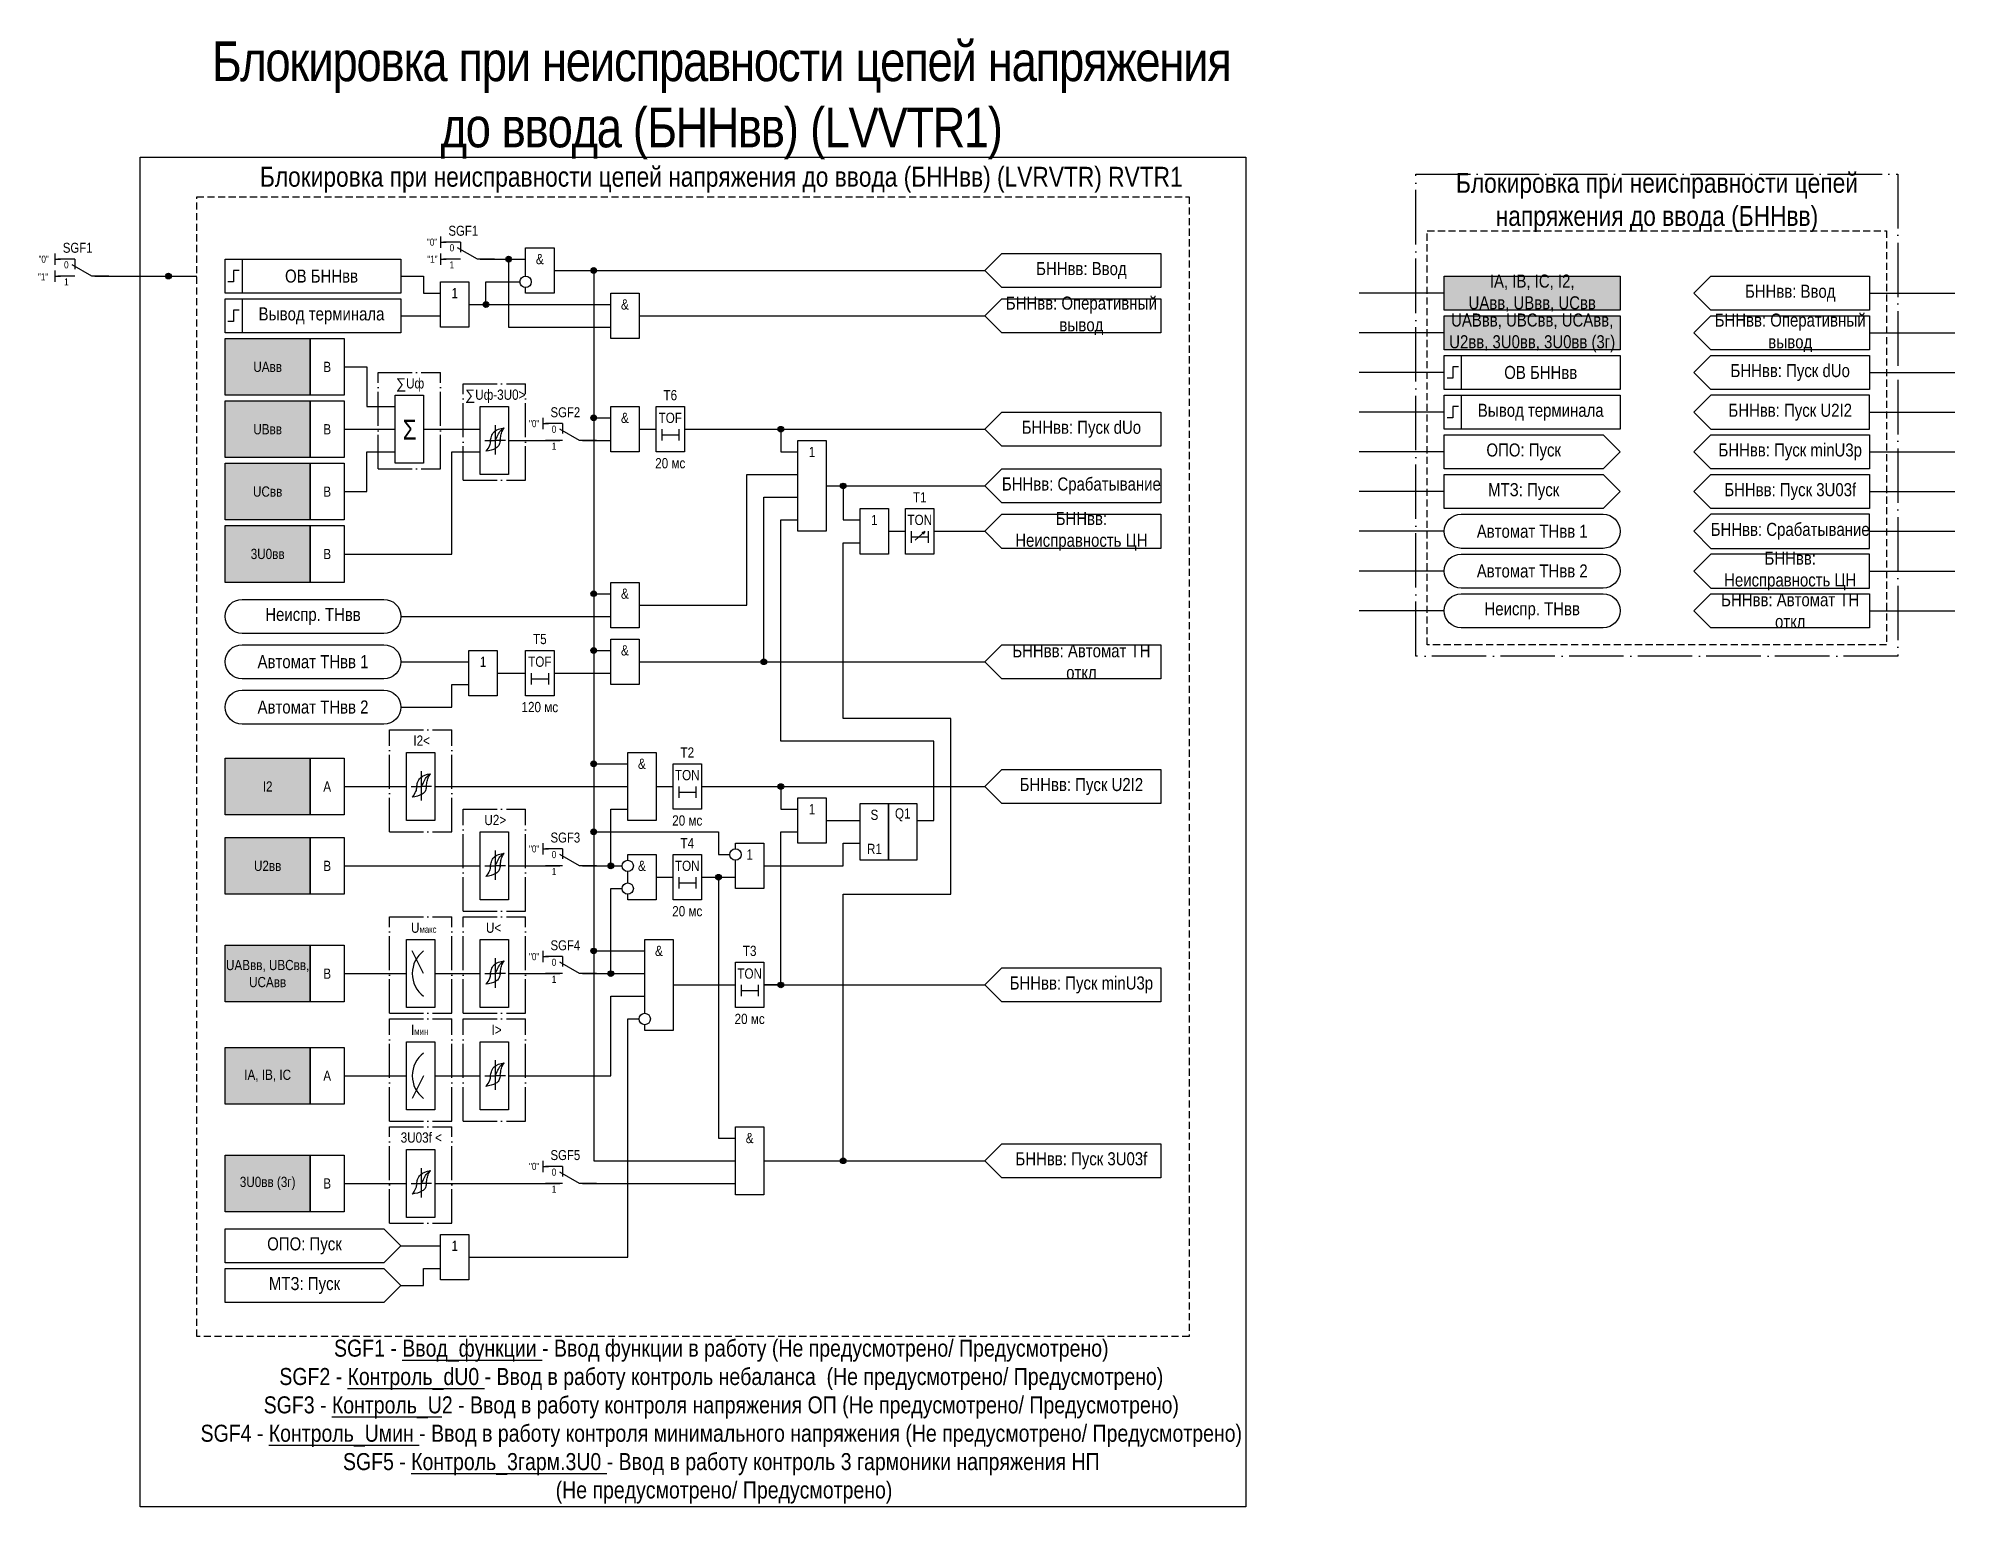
# Model space of a CAD drawing. Header units: millimetres. Extents: x -18 to 320, y 0 to 259.
import ezdxf
from ezdxf.enums import TextEntityAlignment as Align

# ---------------------------------------------------------------- set-up
doc = ezdxf.new("R2010")
doc.units = ezdxf.units.MM
doc.linetypes.add('ACAD_ISO04W100', pattern=[30, 24, -3, 0, -3])
doc.linetypes.add('штриховая2', pattern=[0.375, 0.25, -0.125])
doc.layers.add('TEXT', color=7, linetype='Continuous', lineweight=25)
doc.layers.add('Основная', color=7, linetype='Continuous')
doc.styles.add('1.8_Gost_RD', font='ARIALN.TTF', dxfattribs={"height": 1.8})
doc.styles.add('2.5_Gost_RD', font='ARIALN.TTF', dxfattribs={"height": 2.5})
doc.styles.add('3.5_Gost_RD', font='ARIALN.TTF', dxfattribs={"height": 3.5})
doc.styles.add('Вывод', font='ARIALN.TTF', dxfattribs={"height": 2.5})
doc.styles.add('Компонент', font='ARIALN.TTF', dxfattribs={"height": 3.5})

# ---------------------------------------------------------------- blocks, each defined once
blk = doc.blocks.new('*U1014')
at = {"layer": 'Основная', "linetype": 'ACAD_ISO04W100', "ltscale": 0.25}
for p, q in [((0, 0), (11, 0)), ((0, -17), (0, 0)), ((11, -17), (11, 0)), ((0, -17), (11, -17))]:
    blk.add_line(p, q, dxfattribs=at)
at = {"layer": 'Основная', "style": 'Компонент'}
blk.add_attdef('ОУ', text='', height=3.5, dxfattribs=at).set_placement((11, 0), align=Align.MIDDLE_CENTER)
blk = doc.blocks.new('Точка')
at = {"ltscale": 100}
h = blk.add_hatch(color=256, dxfattribs=at)
h.dxf.hatch_style = 1
edge = h.paths.add_edge_path()
edge.add_arc((0, 0), 0.5, 0, 360)
blk.add_circle((0, 0), 0.5, dxfattribs=at)
blk = doc.blocks.new('*U993')
at = {"layer": 'Основная', "linetype": 'ACAD_ISO04W100', "ltscale": 0.25}
for p, q in [((0, 0), (11, 0)), ((0, -18), (0, 0)), ((11, -18), (11, 0)), ((0, -18), (11, -18))]:
    blk.add_line(p, q, dxfattribs=at)
at = {"layer": 'Основная', "style": 'Компонент'}
blk.add_attdef('ОУ', text='', height=3.5, dxfattribs=at).set_placement((11, 0), align=Align.MIDDLE_CENTER)
blk = doc.blocks.new('*U1015')
at = {"layer": 'Основная', "linetype": 'ACAD_ISO04W100', "ltscale": 0.25}
for p, q in [((0, 0), (11, 0)), ((0, -17), (0, 0)), ((11, -17), (11, 0)), ((0, -17), (11, -17))]:
    blk.add_line(p, q, dxfattribs=at)
at = {"layer": 'Основная', "style": 'Компонент'}
blk.add_attdef('ОУ', text='', height=3.5, dxfattribs=at).set_placement((11, 0), align=Align.MIDDLE_CENTER)
blk = doc.blocks.new('*U892')
at = {"layer": 'Основная', "linetype": 'ACAD_ISO04W100', "ltscale": 0.25}
for p, q in [((0, 0), (11, 0)), ((0, -17), (0, 0)), ((11, -17), (11, 0)), ((0, -17), (11, -17))]:
    blk.add_line(p, q, dxfattribs=at)
at = {"layer": 'Основная', "style": 'Компонент'}
blk.add_attdef('ОУ', text='', height=3.5, dxfattribs=at).set_placement((11, 0), align=Align.MIDDLE_CENTER)
blk = doc.blocks.new('*U898')
at = {"layer": 'Основная', "linetype": 'ACAD_ISO04W100', "ltscale": 0.25}
for p, q in [((0, 0), (11, 0)), ((0, -18), (0, 0)), ((11, -18), (11, 0)), ((0, -18), (11, -18))]:
    blk.add_line(p, q, dxfattribs=at)
at = {"layer": 'Основная', "style": 'Компонент'}
blk.add_attdef('ОУ', text='', height=3.5, dxfattribs=at).set_placement((11, 0), align=Align.MIDDLE_CENTER)
blk = doc.blocks.new('*U958')
at = {"layer": 'Основная', "color": 0}
blk.add_line((0, 0), (7, 4), dxfattribs=at)
at = {"layer": 'Основная', "ltscale": 0.35}
blk.add_line((6, 6), (6, 2.5), dxfattribs=at)
blk = doc.blocks.new('*U1017')
at = {"layer": 'Основная', "color": 0}
for p, q in [((-3, 6), (-9, 6)), ((-3, 0), (-9, 0)), ((9, 0), (3, 0))]:
    blk.add_line(p, q, dxfattribs=at)
at = {"layer": 'Основная', "ltscale": 0.25, "xscale": -1}
blk.add_blockref('*U958', (3, 0), dxfattribs=at)
at = {"layer": 'Основная'}
for tag, height, style, p in [('В1', 2.5, 'Вывод', (-13, 6)), ('ОУ', 3.5, 'Компонент', (-2, 10)), ('В2', 2.5, 'Вывод', (-6, 4)), ('В3', 2.5, 'Вывод', (-6, -2))]:
    blk.add_attdef(tag, text='', height=height, dxfattribs=dict(at, style=style)).set_placement(p, align=Align.MIDDLE_CENTER)
blk = doc.blocks.new('*U985')
at = {"layer": 'Основная', "color": 0}
for p, q in [((-3, 6), (-9, 6)), ((-3, 0), (-9, 0)), ((9, 0), (3, 0))]:
    blk.add_line(p, q, dxfattribs=at)
at = {"layer": 'Основная', "ltscale": 0.25, "xscale": -1}
blk.add_blockref('*U958', (3, 0), dxfattribs=at)
at = {"layer": 'Основная'}
for tag, height, style, p in [('В1', 2.5, 'Вывод', (-14, 6)), ('ОУ', 3.5, 'Компонент', (-2, 10)), ('В2', 2.5, 'Вывод', (-6, 4)), ('В3', 2.5, 'Вывод', (-6, -2))]:
    blk.add_attdef(tag, text='', height=height, dxfattribs=dict(at, style=style)).set_placement(p, align=Align.MIDDLE_CENTER)

msp = doc.modelspace()

# ---------------------------------------------------------------- hatches: boundary and pattern name
at = {"ltscale": 100, "true_color": 0xf7941d}
h = msp.add_hatch(color=30, dxfattribs=at)
h.dxf.hatch_style = 1
h.paths.add_polyline_path([(230, 217), (261, 217), (261, 211), (230, 211)])
h = msp.add_hatch(color=30, dxfattribs=at)
h.dxf.hatch_style = 1
h.paths.add_polyline_path([(230, 210), (261, 210), (261, 204), (230, 204)])
h = msp.add_hatch(color=30, dxfattribs=at)
h.dxf.hatch_style = 1
h.paths.add_polyline_path([(15, 206), (30, 206), (30, 196), (15, 196)])
h = msp.add_hatch(color=30, dxfattribs=at)
h.dxf.hatch_style = 1
h.paths.add_polyline_path([(15, 195), (30, 195), (30, 185), (15, 185)])
h = msp.add_hatch(color=30, dxfattribs=at)
h.dxf.hatch_style = 1
h.paths.add_polyline_path([(15, 184), (30, 184), (30, 174), (15, 174)])
h = msp.add_hatch(color=30, dxfattribs=at)
h.dxf.hatch_style = 1
h.paths.add_polyline_path([(15, 173), (30, 173), (30, 163), (15, 163)])
h = msp.add_hatch(color=30, dxfattribs=at)
h.dxf.hatch_style = 1
h.paths.add_polyline_path([(15, 132), (30, 132), (30, 122), (15, 122)])
h = msp.add_hatch(color=30, dxfattribs=at)
h.dxf.hatch_style = 1
h.paths.add_polyline_path([(15, 118), (30, 118), (30, 108), (15, 108)])
h = msp.add_hatch(color=30, dxfattribs=at)
h.dxf.hatch_style = 1
h.paths.add_polyline_path([(15, 99), (30, 99), (30, 89), (15, 89)])
h = msp.add_hatch(color=30, dxfattribs=at)
h.dxf.hatch_style = 1
h.paths.add_polyline_path([(15, 81), (30, 81), (30, 71), (15, 71)])
h = msp.add_hatch(color=30, dxfattribs=at)
h.dxf.hatch_style = 1
h.paths.add_polyline_path([(15, 62), (30, 62), (30, 52), (15, 52)])

# ---------------------------------------------------------------- linework, layer by layer
at = {"ltscale": 100}
for p, q in [((53, 224), (53, 222)), ((53, 223), (54, 223)), ((53, 221), (53, 219)), ((53, 220), (54, 220)), ((230, 214), (215, 214)), ((305, 214), (320, 214)), ((230, 207), (215, 207)), ((305, 207), (320, 207)), ((230, 200), (215, 200)), ((305, 200), (320, 200)), ((230, 193), (215, 193)), ((305, 193), (320, 193)), ((71, 192), (71, 190)), ((71, 191), (72, 191)), ((60.79, 188), (62.6, 188)), ((64.42, 188), (62.6, 188)), ((230, 186), (215, 186)), ((305, 186), (320, 186)), ((230, 179), (215, 179)), ((305, 179), (320, 179)), ((230, 172), (215, 172)), ((305, 172), (320, 172)), ((230, 165), (215, 165)), ((305, 165), (320, 165)), ((230, 158), (215, 158)), ((305, 158), (320, 158)), ((47.79, 127), (49.6, 127)), ((51.42, 127), (49.6, 127)), ((71, 117), (71, 115)), ((71, 116), (72, 116)), ((60.79, 113), (62.6, 113)), ((64.42, 113), (62.6, 113)), ((86, 110), (86, 112)), ((50, 94), (48, 98)), ((71, 98), (71, 96)), ((71, 97), (72, 97)), ((60.79, 94), (62.6, 94)), ((64.42, 94), (62.6, 94)), ((113, 92), (110, 92)), ((50, 76), (48, 72)), ((60.79, 76), (62.6, 76)), ((64.42, 76), (62.6, 76)), ((71, 61), (71, 59)), ((71, 60), (72, 60)), ((47.79, 57), (49.6, 57)), ((51.42, 57), (49.6, 57))]:
    msp.add_line(p, q, dxfattribs=at)
at = {"color": 6, "ltscale": 100}
for p, q in [((-15, 221), (-15, 219)), ((-15, 220), (-14, 220)), ((-15, 218), (-15, 216)), ((-15, 217), (-14, 217))]:
    msp.add_line(p, q, dxfattribs=at)
for p, q in [((62.6, 190.72), (62.6, 185.52)), ((49.6, 129.72), (49.6, 124.52)), ((62.6, 115.72), (62.6, 110.52)), ((62.6, 96.72), (62.6, 91.52)), ((62.6, 78.72), (62.6, 73.52)), ((49.6, 59.72), (49.6, 54.52))]:
    msp.add_line(p, q)
at = {"color": 7, "ltscale": 100}
for p, q in [((136.7, 170.46), (138.37, 171.95)), ((138.37, 171.95), (137.85, 171.73)), ((138.37, 171.95), (138.11, 171.48))]:
    msp.add_line(p, q, dxfattribs=at)
at = {"color": 3, "ltscale": 100}
msp.add_lwpolyline([(0, 238), (195, 238), (195, 0), (0, 0)], close=True, dxfattribs=at)
at = {"color": 251, "linetype": 'ACAD_ISO04W100', "lineweight": 30, "ltscale": 0.4, "true_color": 0x58595b}
msp.add_lwpolyline([(225, 235), (310, 235), (310, 150), (225, 150)], close=True, dxfattribs=at)
at = {"linetype": 'штриховая2', "ltscale": 5}
for points in [[(10, 231), (185, 231), (185, 30), (10, 30)], [(227, 225), (308, 225), (308, 152), (227, 152)]]:
    msp.add_lwpolyline(points, close=True, dxfattribs=at)
at = {"ltscale": 100}
for points in [[(15, 220), (18, 220), (18, 214), (15, 214)], [(15, 220), (46, 220), (46, 214), (15, 214)], [(230, 217), (261, 217), (261, 211), (230, 211)], [(305, 211), (277, 211), (274, 214), (277, 217), (305, 217)], [(15, 213), (46, 213), (46, 207), (15, 207)], [(15, 213), (18, 213), (18, 207), (15, 207)], [(53, 216), (58, 216), (58, 208), (53, 208)], [(83, 214), (88, 214), (88, 206), (83, 206)], [(230, 210), (261, 210), (261, 204), (230, 204)], [(305, 204), (277, 204), (274, 207), (277, 210), (305, 210)], [(15, 206), (30, 206), (30, 196), (15, 196)], [(30, 206), (36, 206), (36, 196), (30, 196)], [(230, 203), (233, 203), (233, 197), (230, 197)], [(230, 203), (261, 203), (261, 197), (230, 197)], [(15, 195), (30, 195), (30, 185), (15, 185)], [(30, 195), (36, 195), (36, 185), (30, 185)], [(45, 196), (50, 196), (50, 184), (45, 184)], [(60, 194), (65, 194), (65, 182), (60, 182)], [(83, 194), (88, 194), (88, 186), (83, 186)], [(91, 194), (96, 194), (96, 186), (91, 186)], [(230, 196), (261, 196), (261, 190), (230, 190)], [(230, 196), (233, 196), (233, 190), (230, 190)], [(277, 190), (305, 190), (305, 196), (277, 196), (274, 193)], [(116, 188), (121, 188), (121, 172), (116, 172)], [(274, 186), (277, 189), (305, 189), (305, 183), (277, 183)], [(15, 184), (30, 184), (30, 174), (15, 174)], [(30, 184), (36, 184), (36, 174), (30, 174)], [(127, 176), (132, 176), (132, 168), (127, 168)], [(135, 176), (140, 176), (140, 168), (135, 168)], [(15, 173), (30, 173), (30, 163), (15, 163)], [(30, 173), (36, 173), (36, 163), (30, 163)], [(277, 169), (305, 169), (305, 175), (277, 175), (274, 172)], [(277, 162), (305, 162), (305, 168), (277, 168), (274, 165)], [(83, 163), (88, 163), (88, 155), (83, 155)], [(305, 155), (277, 155), (274, 158), (277, 161), (305, 161)], [(83, 153), (88, 153), (88, 145), (83, 145)], [(58, 151), (63, 151), (63, 143), (58, 143)], [(68, 151), (73, 151), (73, 143), (68, 143)], [(15, 132), (30, 132), (30, 122), (15, 122)], [(30, 132), (36, 132), (36, 122), (30, 122)], [(47, 133), (52, 133), (52, 121), (47, 121)], [(86, 133), (91, 133), (91, 121), (86, 121)], [(94, 131), (99, 131), (99, 123), (94, 123)], [(116, 125), (121, 125), (121, 117), (116, 117)], [(127, 124), (132, 124), (132, 114), (127, 114)], [(132, 124), (137, 124), (137, 114), (132, 114)], [(60, 119), (65, 119), (65, 107), (60, 107)], [(15, 118), (30, 118), (30, 108), (15, 108)], [(30, 118), (36, 118), (36, 108), (30, 108)], [(94, 115), (99, 115), (99, 107), (94, 107)], [(15, 99), (30, 99), (30, 89), (15, 89)], [(30, 99), (36, 99), (36, 89), (30, 89)], [(47, 100), (52, 100), (52, 88), (47, 88)], [(60, 100), (65, 100), (65, 88), (60, 88)], [(105, 96), (110, 96), (110, 88), (105, 88)], [(47, 82), (52, 82), (52, 70), (47, 70)], [(60, 82), (65, 82), (65, 70), (60, 70)], [(15, 81), (30, 81), (30, 71), (15, 71)], [(30, 81), (36, 81), (36, 71), (30, 71)], [(105, 67), (110, 67), (110, 55), (105, 55)], [(15, 62), (30, 62), (30, 52), (15, 52)], [(30, 62), (36, 62), (36, 52), (30, 52)], [(47, 63), (52, 63), (52, 51), (47, 51)], [(53, 48), (58, 48), (58, 40), (53, 40)]]:
    msp.add_lwpolyline(points, close=True, dxfattribs=at)
for points in [[(60, 220), (68, 220)], [(60, 220), (65, 220), (65, 208), (83, 208)], [(68, 217), (68, 222), (73, 222), (73, 214), (68, 214), (68, 215)], [(149, 218), (152, 221), (180, 221), (180, 215), (152, 215), (149, 218)], [(46, 217), (50, 217), (50, 214), (53, 214)], [(73, 218), (80, 218), (80, 161), (83, 161)], [(73, 218), (149, 218)], [(73, 218), (80, 218), (80, 131), (86, 131)], [(73, 218), (80, 218), (80, 119), (102, 119), (102, 115), (104, 115)], [(73, 218), (80, 218), (80, 151), (83, 151)], [(73, 218), (80, 218), (80, 61), (105, 61)], [(73, 218), (80, 218), (80, 98), (89, 98)], [(73, 218), (80, 218), (80, 192), (83, 192)], [(58, 212), (61, 212), (61, 216), (67, 216)], [(149, 210), (152, 213), (180, 213), (180, 207), (152, 207), (149, 210)], [(46, 210), (53, 210)], [(58, 212), (83, 212)], [(88, 210), (149, 210)], [(274, 200), (277, 203), (305, 203), (305, 197), (277, 197), (274, 200)], [(36, 201), (40, 201), (40, 194), (45, 194)], [(149, 190), (152, 193), (180, 193), (180, 187), (152, 187), (149, 190)], [(36, 190), (45, 190)], [(50, 190), (60, 190)], [(88, 190), (91, 190)], [(92, 190), (92, 188)], [(95, 190), (95, 188)], [(96, 190), (149, 190)], [(96, 190), (113, 190), (113, 186), (116, 186)], [(36, 179), (40, 179), (40, 186), (45, 186)], [(36, 168), (55, 168), (55, 186), (60, 186)], [(65, 188), (74, 188)], [(78, 188), (83, 188)], [(92, 189), (95, 189)], [(230, 189), (258, 189), (261, 186), (258, 183), (230, 183), (230, 189)], [(149, 180), (152, 183), (180, 183), (180, 177), (152, 177), (149, 180)], [(88, 159), (107, 159), (107, 182), (116, 182)], [(121, 180), (149, 180)], [(121, 180), (124, 180), (124, 174), (127, 174)], [(230, 182), (258, 182), (261, 179), (258, 176), (230, 176), (230, 182)], [(274, 179), (277, 182), (305, 182), (305, 176), (277, 176), (274, 179)], [(88, 149), (110, 149), (110, 178), (116, 178)], [(137, 121), (140, 121), (140, 135), (113, 135), (113, 174), (116, 174)], [(149, 172), (152, 175), (180, 175), (180, 169), (152, 169), (149, 172)], [(110, 61), (124, 61), (124, 108), (143, 108), (143, 139), (124, 139), (124, 170), (127, 170)], [(132, 172), (135, 172)], [(136, 172), (136, 170)], [(136, 171), (139, 171)], [(139, 172), (139, 170)], [(140, 172), (149, 172)], [(46, 157), (83, 157)], [(46, 149), (58, 149)], [(88, 149), (149, 149)], [(149, 149), (152, 152), (180, 152), (180, 146), (152, 146), (149, 149)], [(63, 147), (68, 147)], [(69, 147), (69, 145)], [(69, 146), (72, 146)], [(72, 147), (72, 145)], [(73, 147), (83, 147)], [(46, 141), (55, 141), (55, 145), (58, 145)], [(149, 127), (152, 130), (180, 130), (180, 124), (152, 124), (149, 127)], [(36, 127), (47, 127)], [(52, 127), (86, 127)], [(91, 127), (94, 127)], [(95, 127), (95, 125)], [(95, 126), (98, 126)], [(98, 127), (98, 125)], [(99, 127), (149, 127)], [(99, 127), (113, 127), (113, 123), (116, 123)], [(78, 113), (83, 113), (83, 123), (86, 123)], [(110, 92), (113, 92), (113, 119), (116, 119)], [(121, 121), (127, 121)], [(86, 114), (86, 115), (91, 115), (91, 107), (86, 107), (86, 108)], [(105, 116), (105, 117), (110, 117), (110, 109), (105, 109), (105, 114)], [(110, 113), (124, 113), (124, 117), (127, 117)], [(36, 113), (60, 113)], [(65, 113), (74, 113)], [(78, 113), (85, 113)], [(78, 94), (83, 94), (83, 109), (85, 109)], [(91, 111), (94, 111)], [(95, 111), (95, 109)], [(95, 110), (98, 110)], [(98, 111), (98, 109)], [(99, 111), (105, 111)], [(99, 111), (102, 111), (102, 65), (105, 65)], [(89, 87), (89, 100), (94, 100), (94, 84), (89, 84), (89, 85)], [(149, 92), (152, 95), (180, 95), (180, 89), (152, 89), (149, 92)], [(36, 94), (47, 94)], [(52, 94), (60, 94)], [(65, 94), (74, 94)], [(78, 94), (89, 94)], [(94, 92), (105, 92)], [(106, 92), (106, 90)], [(109, 92), (109, 90)], [(110, 92), (149, 92)], [(65, 76), (83, 76), (83, 90), (89, 90)], [(106, 91), (109, 91)], [(58, 44), (86, 44), (86, 86), (88, 86)], [(36, 76), (47, 76)], [(52, 76), (60, 76)], [(110, 61), (149, 61)], [(149, 61), (152, 64), (180, 64), (180, 58), (152, 58), (149, 61)], [(36, 57), (47, 57)], [(52, 57), (74, 57)], [(78, 57), (105, 57)], [(15, 49), (43, 49), (46, 46), (43, 43), (15, 43), (15, 49)], [(46, 46), (53, 46)], [(15, 42), (43, 42), (46, 39), (43, 36), (15, 36), (15, 42)], [(46, 39), (50, 39), (50, 42), (53, 42)]]:
    msp.add_lwpolyline(points, dxfattribs=at)
at = {"color": 6, "ltscale": 100}
msp.add_lwpolyline([(-8, 217), (10, 217)], dxfattribs=at)
at = {"lineweight": 30, "ltscale": 100}
for points in [[(17.5, 218), (16.5, 218), (16.5, 216), (15.5, 216)], [(17.5, 211), (16.5, 211), (16.5, 209), (15.5, 209)], [(232.5, 201), (231.5, 201), (231.5, 199), (230.5, 199)], [(232.5, 194), (231.5, 194), (231.5, 192), (230.5, 192)]]:
    msp.add_lwpolyline(points, dxfattribs=at)
at = {"ltscale": 100}
for points in [[(233, 169, -1), (233, 175), (258, 175, -1), (258, 169)], [(233, 162, -1), (233, 168), (258, 168, -1), (258, 162)], [(18, 154, -1), (18, 160), (43, 160, -1), (43, 154)], [(233, 155, -1), (233, 161), (258, 161, -1), (258, 155)], [(18, 146, -1), (18, 152), (43, 152, -1), (43, 146)], [(18, 138, -1), (18, 144), (43, 144, -1), (43, 138)]]:
    msp.add_lwpolyline(points, format="xyb", close=True, dxfattribs=at)
for centre in [(68, 216), (89, 86)]:
    msp.add_circle(centre, 1, dxfattribs=at)
for centre in [(105, 115), (86, 113), (86, 109)]:
    msp.add_circle(centre, 1)
for centre in [(53, 94), (53, 76)]:
    msp.add_arc(centre, 5, 126.8699, 233.1301, dxfattribs=at)
for points in [[(61.8, 187.92), (61.95, 188.71), (62.44, 189.54), (64.2, 190.26)], [(62.6, 188), (63, 188.72), (63.47, 189.6), (64.2, 190.26)], [(63.48, 187.92), (63.6, 188.71), (63.81, 189.54), (64.2, 190.26)], [(61.8, 187.92), (61.6, 187.13), (61, 186.12)], [(63.48, 187.92), (63.25, 187.13), (62.76, 186.67), (61, 186.12)], [(48.8, 126.92), (48.95, 127.71), (49.44, 128.54), (51.2, 129.26)], [(49.6, 127), (50, 127.72), (50.47, 128.6), (51.2, 129.26)], [(50.48, 126.92), (50.6, 127.71), (50.81, 128.54), (51.2, 129.26)], [(48.8, 126.92), (48.6, 126.13), (48, 125.12)], [(50.48, 126.92), (50.25, 126.13), (49.76, 125.67), (48, 125.12)], [(61.8, 112.92), (61.95, 113.71), (62.44, 114.54), (64.2, 115.26)], [(62.6, 113), (63, 113.72), (63.47, 114.6), (64.2, 115.26)], [(63.48, 112.92), (63.6, 113.71), (63.81, 114.54), (64.2, 115.26)], [(61.8, 112.92), (61.6, 112.13), (61, 111.12)], [(63.48, 112.92), (63.25, 112.13), (62.76, 111.67), (61, 111.12)], [(61.8, 93.92), (61.95, 94.71), (62.44, 95.54), (64.2, 96.26)], [(62.6, 94), (63, 94.72), (63.47, 95.6), (64.2, 96.26)], [(63.48, 93.92), (63.6, 94.71), (63.81, 95.54), (64.2, 96.26)], [(61.8, 93.92), (61.6, 93.13), (61, 92.12)], [(63.48, 93.92), (63.25, 93.13), (62.76, 92.67), (61, 92.12)], [(61.8, 75.92), (61.95, 76.71), (62.44, 77.54), (64.2, 78.26)], [(62.6, 76), (63, 76.72), (63.47, 77.6), (64.2, 78.26)], [(63.48, 75.92), (63.6, 76.71), (63.81, 77.54), (64.2, 78.26)], [(61.8, 75.92), (61.6, 75.13), (61, 74.12)], [(63.48, 75.92), (63.25, 75.13), (62.76, 74.67), (61, 74.12)], [(48.8, 56.92), (48.95, 57.71), (49.44, 58.54), (51.2, 59.26)], [(49.6, 57), (50, 57.72), (50.47, 58.6), (51.2, 59.26)], [(50.48, 56.92), (50.6, 57.71), (50.81, 58.54), (51.2, 59.26)], [(48.8, 56.92), (48.6, 56.13), (48, 55.12)], [(50.48, 56.92), (50.25, 56.13), (49.76, 55.67), (48, 55.12)]]:
    msp.add_spline(points, degree=3)

# ---------------------------------------------------------------- block references
at = {"color": 3, "ltscale": 100}
for p in [(65, 220), (5, 217), (80, 218), (61, 212), (80, 192), (113, 190), (124, 180)]:
    msp.add_blockref('Точка', p, dxfattribs=at)
at = {"ltscale": 100}
for p in [(80, 161), (110, 149), (80, 131), (83, 113), (124, 61)]:
    msp.add_blockref('Точка', p, dxfattribs=at)
at = {"color": 1, "ltscale": 100}
for p in [(80, 151), (80, 119)]:
    msp.add_blockref('Точка', p, dxfattribs=at)
at = {"color": 6, "ltscale": 100}
for p in [(113, 127), (102, 111), (80, 98), (83, 94), (113, 92)]:
    msp.add_blockref('Точка', p, dxfattribs=at)
at = {"layer": 'Основная', "ltscale": 0.25, "xscale": 0.5, "yscale": 0.5, "zscale": 0.5}
for p, values in [((58, 220), {'ОУ': 'SGF1', 'В1': '"0"', 'В2': '0', 'В3': '1'}), ((76, 188), {'ОУ': 'SGF2', 'В1': '"0"', 'В2': '0', 'В3': '1'}), ((76, 113), {'ОУ': 'SGF3', 'В1': '"0"', 'В2': '0', 'В3': '1'}), ((76, 94), {'ОУ': 'SGF4', 'В1': '"0"', 'В2': '0', 'В3': '1'}), ((76, 57), {'ОУ': 'SGF5', 'В1': '"0"', 'В2': '0', 'В3': '1'})]:
    msp.add_blockref('*U1017', p, dxfattribs=at).add_auto_attribs(values)
at = {"layer": 'Основная', "color": 6, "ltscale": 0.25, "xscale": 0.5, "yscale": 0.5, "zscale": 0.5}
msp.add_blockref('*U985', (-10, 217), dxfattribs=at).add_auto_attribs({'ОУ': 'SGF1', 'В1': '"0"', 'В2': '0', 'В3': '1'})
at = {"layer": 'Основная', "color": 3, "ltscale": 0.25}
for p in [(42, 200), (57, 198)]:
    msp.add_blockref('*U1014', p, dxfattribs=at)
at = {"layer": 'Основная', "color": 2, "ltscale": 0.25}
for p in [(44, 137), (57, 123)]:
    msp.add_blockref('*U993', p, dxfattribs=at)
at = {"layer": 'Основная', "color": 6, "ltscale": 0.25}
for name, p in [('*U892', (44, 104)), ('*U1015', (57, 104)), ('*U993', (44, 86)), ('*U898', (57, 86))]:
    msp.add_blockref(name, p, dxfattribs=at)
at = {"layer": 'Основная', "color": 30, "ltscale": 0.25}
msp.add_blockref('*U892', (44, 67), dxfattribs=at)

# ---------------------------------------------------------------- texts
at = {"style": '3.5_Gost_RD'}
msp.add_text('Σ', height=3.5, dxfattribs=at).set_placement((46.33, 188.19))
at = {"color": 30, "ltscale": 100, "attachment_point": 5, "style": '3.5_Gost_RD'}
for s, insert, char_height, width in [('{\\H0.7x;\\T0.95;\\C3;Блокировка при неисправности цепей напряжения\\H1.42857x; \\H0.7x;до ввода (БННвв) (LVVTR1)}', (102.5, 248), 10, 185), ('\\pt108.5;Блокировка при неисправности цепей напряжения до ввода (БННвв) (LVRVTR) {\\C6;RVTR1}', (102.5, 234), 3.5, 165), ('\\pt108.5;Блокировка при неисправности цепей напряжения до ввода (БННвв)', (267.5, 230), 3.5, 85), ('SGF1 - {\\LВвод_функции} - Ввод функции в работу (Не предусмотрено/ Предусмотрено)\\PSGF2 - {\\LКонтроль_dU0} - Ввод в работу контроль небаланса ^I(Не предусмотрено/ Предусмотрено)\\PSGF3 - {\\LКонтроль_U}2 - Ввод в работу контроля напряжения ОП (Не предусмотрено/ Предусмотрено)\\PSGF4 - {\\LКонтроль_Uмин} - Ввод в работу контроля минимального напряжения (Не предусмотрено/ Предусмотрено)\\PSGF5 - {\\LКонтроль_3гарм.3U0} - Ввод в работу контроль 3 гармоники напряжения НП \\P^I(Не предусмотрено/ Предусмотрено)', (102.5, 15), 3, 185)]:
    msp.add_mtext(s, dxfattribs=dict(at, insert=insert, char_height=char_height, width=width))
at = {"ltscale": 100, "attachment_point": 1}
for s, width, insert, char_height, style in [('"1"', 2, (50.65, 220.61), 1.25, '3.5_Gost_RD'), ('\\pi4.1942;I2<', 11, (44, 136), 1.8, '1.8_Gost_RD'), ('\\pi3.7178;U2>', 11, (57, 122), 1.8, '1.8_Gost_RD'), ('\\pi2.78586;U{\\H0.66667x;макс}', 11, (45, 103), 1.8, '1.8_Gost_RD'), ('U<', 4, (61, 103), 1.8, '1.8_Gost_RD'), ('\\pi2.78586;I{\\H0.66667x;мин}', 11, (45, 85), 1.8, '1.8_Gost_RD'), ('I>', 4, (62, 85), 1.8, '1.8_Gost_RD'), ('\\pi1.95955;3U03f <', 11, (44, 66), 1.8, '1.8_Gost_RD')]:
    msp.add_mtext_dynamic_manual_height_columns(s, width=width, gutter_width=17.5, heights=[0], dxfattribs=dict(at, insert=insert, char_height=char_height, style=style))
at = {"ltscale": 100, "attachment_point": 5}
for s, insert, char_height, width, style in [('&', (70.5, 220), 1.8, 5, '2.5_Gost_RD'), ('1', (55.5, 214), 1.8, 5, '2.5_Gost_RD'), ('&', (85.5, 212), 1.8, 5, '2.5_Gost_RD'), ('БННвв: Ввод', (291, 214), 2.3, 28, '2.5_Gost_RD'), ('БННвв: Оперативный вывод', (291, 207), 2.3, 28, '2.5_Gost_RD'), ('В', (33, 201), 1.8, 6, '1.8_Gost_RD'), ('T6', (93.5, 196), 1.8, 5, '2.5_Gost_RD'), ('&', (85.5, 192), 1.8, 5, '2.5_Gost_RD'), ('TOF', (93.5, 192), 1.8, 5, '2.5_Gost_RD'), ('БННвв: Пуск U2I2', (291, 193), 2.3, 28, '2.5_Gost_RD'), ('В', (33, 190), 1.8, 6, '1.8_Gost_RD'), ('1', (118.5, 186), 1.8, 5, '2.5_Gost_RD'), ('БННвв: Пуск minU3p', (291, 186), 2.3, 28, '2.5_Gost_RD'), ('20 мс', (93.5, 184), 1.8, 8.2042, '2.5_Gost_RD'), ('В', (33, 179), 1.8, 6, '1.8_Gost_RD'), ('T1', (137.5, 178), 1.8, 5, '2.5_Gost_RD'), ('1', (129.5, 174), 1.8, 5, '2.5_Gost_RD'), ('TON', (137.5, 174), 1.8, 5, '2.5_Gost_RD'), ('Автомат ТНвв 1', (245.5, 172), 2.3, 31, '2.5_Gost_RD'), ('БННвв: Срабатывание', (291, 172), 2.3, 28, '2.5_Gost_RD'), ('В', (33, 168), 1.8, 6, '1.8_Gost_RD'), ('Автомат ТНвв 2', (245.5, 165), 2.3, 31, '2.5_Gost_RD'), ('БННвв: Неисправность ЦН', (291, 165), 2.3, 28, '2.5_Gost_RD'), ('&', (85.5, 161), 1.8, 5, '2.5_Gost_RD'), ('Неиспр. ТНвв', (245.5, 158), 2.3, 31, '2.5_Gost_RD'), ('БННвв: Автомат ТН откл', (291, 158), 2.3, 28, '2.5_Gost_RD'), ('T5', (70.5, 153), 1.8, 5, '2.5_Gost_RD'), ('1', (60.5, 149), 1.8, 5, '2.5_Gost_RD'), ('TOF', (70.5, 149), 1.8, 5, '2.5_Gost_RD'), ('&', (85.5, 151), 1.8, 5, '2.5_Gost_RD'), ('120 мс', (70.5, 141), 1.8, 8.2042, '2.5_Gost_RD'), ('&', (88.5, 131), 1.8, 5, '2.5_Gost_RD'), ('T2', (96.5, 133), 1.8, 5, '2.5_Gost_RD'), ('TON', (96.5, 129), 1.8, 5, '2.5_Gost_RD'), ('А', (33, 127), 1.8, 6, '1.8_Gost_RD'), ('20 мс', (96.5, 121), 1.8, 8.2042, '2.5_Gost_RD'), ('1', (118.5, 123), 1.8, 5, '2.5_Gost_RD'), ('S', (129.5, 122), 1.8, 5, '2.5_Gost_RD'), ('Q1', (134.5, 122), 1.8, 5, '2.5_Gost_RD'), ('T4', (96.5, 117), 1.8, 5, '2.5_Gost_RD'), ('1', (107.5, 115), 1.8, 5, '2.5_Gost_RD'), ('R1', (129.5, 116), 1.8, 5, '2.5_Gost_RD'), ('В', (33, 113), 1.8, 6, '1.8_Gost_RD'), ('&', (88.5, 113), 1.8, 5, '2.5_Gost_RD'), ('TON', (96.5, 113), 1.8, 5, '2.5_Gost_RD'), ('20 мс', (96.5, 105), 1.8, 8.2042, '2.5_Gost_RD'), ('&', (91.5, 98), 1.8, 5, '2.5_Gost_RD'), ('T3', (107.5, 98), 1.8, 5, '2.5_Gost_RD'), ('В', (33, 94), 1.8, 6, '1.8_Gost_RD'), ('TON', (107.5, 94), 1.8, 5, '2.5_Gost_RD'), ('20 мс', (107.5, 86), 1.8, 8.2042, '2.5_Gost_RD'), ('А', (33, 76), 1.8, 6, '1.8_Gost_RD'), ('&', (107.5, 65), 1.8, 5, '2.5_Gost_RD'), ('В', (33, 57), 1.8, 6, '1.8_Gost_RD'), ('1', (55.5, 46), 1.8, 5, '2.5_Gost_RD')]:
    msp.add_mtext(s, dxfattribs=dict(at, insert=insert, char_height=char_height, width=width, style=style))
at = {"color": 6, "ltscale": 100, "insert": (-18, 217.5), "char_height": 1.25, "attachment_point": 1, "style": '3.5_Gost_RD'}
msp.add_mtext_dynamic_manual_height_columns('"1"', width=2, gutter_width=17.5, heights=[0], dxfattribs=at)
at = {"color": 3, "ltscale": 100, "char_height": 1.8, "attachment_point": 1, "style": '1.8_Gost_RD'}
for s, insert in [('\\pi3.12415;{\\C256;∑Uф}', (42, 199)), ('\\pi0.30812;{\\C256;∑Uф-3U0>}', (57, 197))]:
    msp.add_mtext_dynamic_manual_height_columns(s, width=11, gutter_width=17.5, heights=[0], dxfattribs=dict(at, insert=insert))
at = {"layer": 'TEXT', "color": 0, "ltscale": 100, "char_height": 2.3, "attachment_point": 5, "style": '2.5_Gost_RD'}
for s, insert, width in [('{\\C256;ОВ БННвв}', (32, 217), 28), ('{\\C256;IA, IB, IC, I2, \\PUAвв, UBвв, UCвв}', (245.5, 214), 31), ('{\\C256;Вывод терминала}', (32, 210), 28), ('{\\C256;UABвв, UBCвв, UCAвв, U2вв, 3U0вв, 3U0вв (3г)}', (245.5, 207), 31), ('{\\C256;Вывод терминала}', (247, 193), 28)]:
    msp.add_mtext(s, dxfattribs=dict(at, insert=insert, width=width))
at = {"layer": 'TEXT', "ltscale": 100, "attachment_point": 5}
for s, insert, char_height, width, style in [('БННвв: Ввод', (166, 218), 2.3, 28, '2.5_Gost_RD'), ('БННвв: Оперативный вывод', (166, 210), 2.3, 28, '2.5_Gost_RD'), ('UAвв', (22.5, 201), 1.8, 15, '1.8_Gost_RD'), ('ОВ БННвв', (247, 200), 2.3, 28, '2.5_Gost_RD'), ('UBвв', (22.5, 190), 1.8, 15, '1.8_Gost_RD'), ('UCвв', (22.5, 179), 1.8, 15, '1.8_Gost_RD'), ('БННвв: Срабатывание', (166, 180), 2.3, 28, '2.5_Gost_RD'), ('БННвв: \\PНеисправность ЦН', (166, 172), 2.3, 28, '2.5_Gost_RD'), ('3U0вв', (22.5, 168), 1.8, 15, '1.8_Gost_RD'), ('I2', (22.5, 127), 1.8, 15, '1.8_Gost_RD'), ('U2вв', (22.5, 113), 1.8, 15, '1.8_Gost_RD'), ('UABвв, UBCвв, UCAвв', (22.5, 94), 1.8, 15, '1.8_Gost_RD'), ('IA, IB, IC', (22.5, 76), 1.8, 15, '1.8_Gost_RD'), ('3U0вв (3г)', (22.5, 57), 1.8, 15, '1.8_Gost_RD')]:
    msp.add_mtext(s, dxfattribs=dict(at, insert=insert, char_height=char_height, width=width, style=style))
at = {"layer": 'TEXT', "color": 3, "ltscale": 100, "char_height": 2.3, "width": 28, "attachment_point": 5, "style": '2.5_Gost_RD'}
for insert in [(291, 200), (166, 190)]:
    msp.add_mtext('{\\C256;БННвв: Пуск dUо}', dxfattribs=dict(at, insert=insert))
at = {"layer": 'TEXT', "color": 6, "ltscale": 100, "char_height": 2.3, "width": 28, "attachment_point": 5, "style": '2.5_Gost_RD'}
for s, insert in [('{\\C256;ОПО: Пуск}', (244, 186)), ('{\\C256;МТЗ: Пуск}', (244, 179)), ('{\\C256;БННвв: Пуск minU3p}', (166, 92)), ('{\\C256;ОПО: Пуск}', (29, 46)), ('{\\C256;МТЗ: Пуск}', (29, 39))]:
    msp.add_mtext(s, dxfattribs=dict(at, insert=insert))
at = {"layer": 'TEXT', "color": 30, "ltscale": 100, "char_height": 2.3, "width": 28, "attachment_point": 5, "style": '2.5_Gost_RD'}
for insert in [(291, 179), (166, 61)]:
    msp.add_mtext('{\\C256;БННвв: Пуск 3U03f}', dxfattribs=dict(at, insert=insert))
at = {"layer": 'TEXT', "color": 1, "ltscale": 100, "char_height": 2.3, "attachment_point": 5, "style": '2.5_Gost_RD'}
for s, insert, width in [('{\\C256;Неиспр. ТНвв}', (30.5, 157), 31), ('{\\C256;БННвв: Автомат ТН откл}', (166, 149), 28), ('{\\C256;Автомат ТНвв 1}', (30.5, 149), 31), ('{\\C256;Автомат ТНвв 2}', (30.5, 141), 31)]:
    msp.add_mtext(s, dxfattribs=dict(at, insert=insert, width=width))
at = {"layer": 'TEXT', "color": 2, "ltscale": 100, "insert": (166, 127), "char_height": 2.3, "width": 28, "attachment_point": 5, "style": '2.5_Gost_RD'}
msp.add_mtext('{\\C256;БННвв: Пуск U2I2}', dxfattribs=at)

doc.saveas('drawing.dxf')
